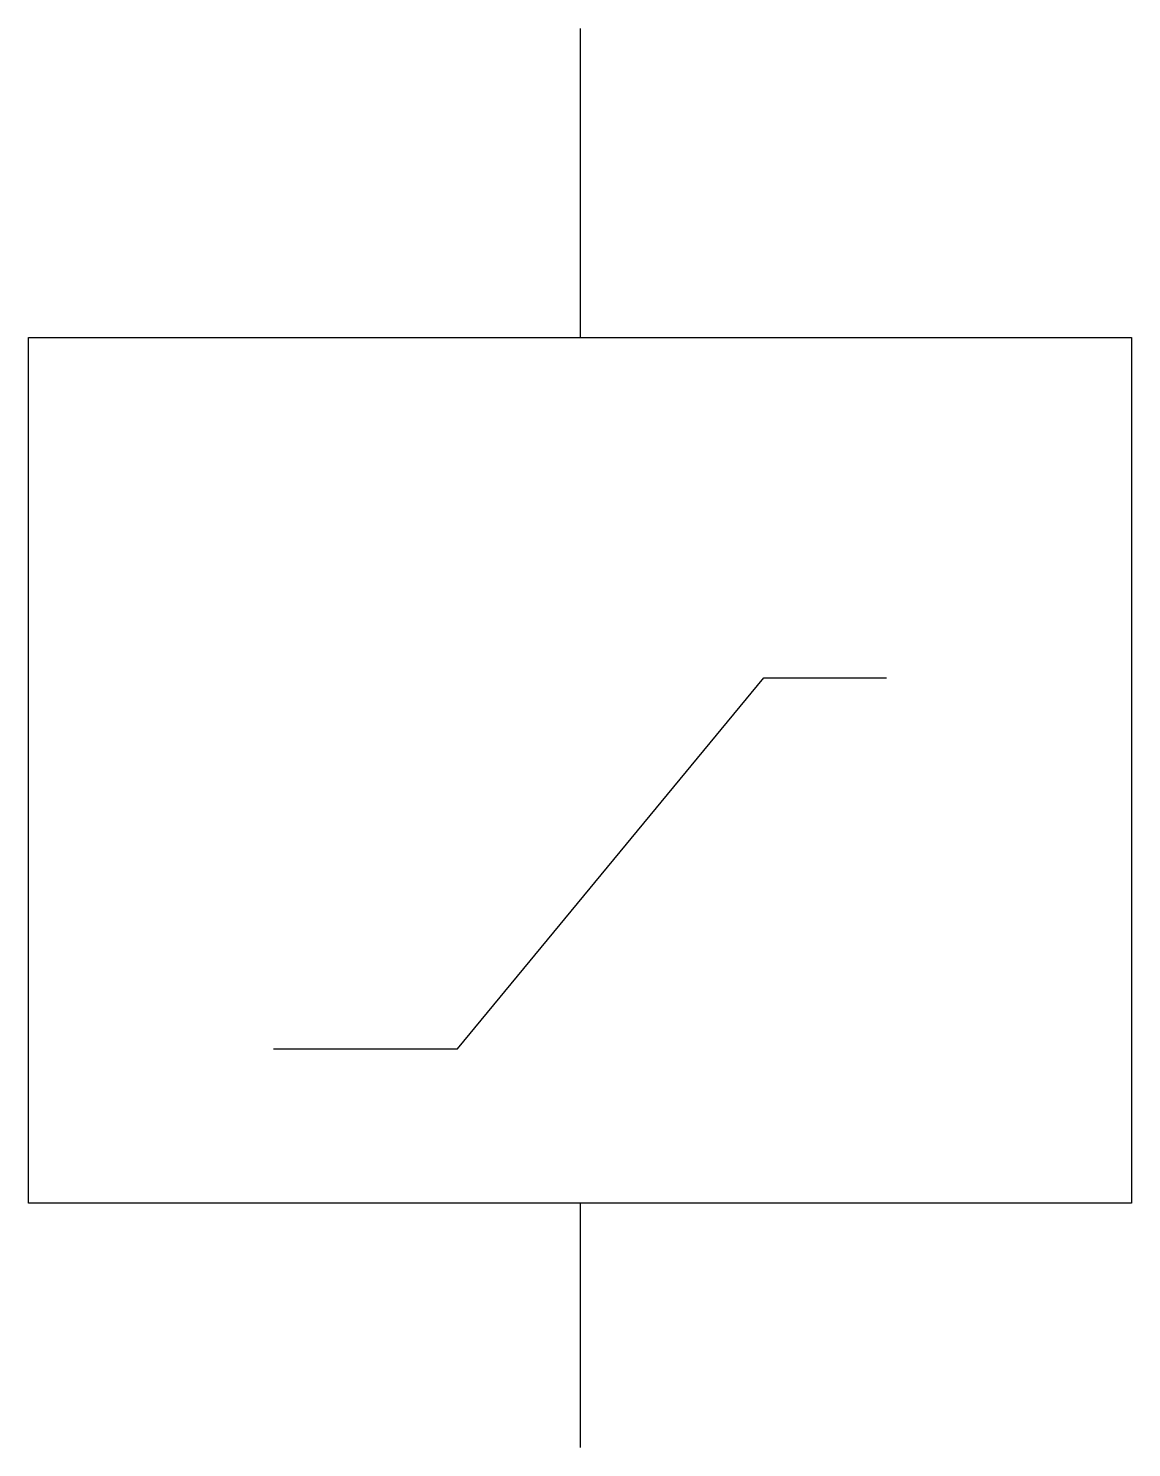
# Model space of a CAD drawing. Header units: millimetres. Extents: x -8.8 to 8.7, y -22.5 to 0.
import ezdxf
from ezdxf.enums import TextEntityAlignment as Align

# ---------------------------------------------------------------- set-up
doc = ezdxf.new("R2010")
doc.units = ezdxf.units.MM
doc.layers.get('0').update_dxf_attribs({"linetype": 'CONTINUOUS'})
doc.styles.add('ARIAL', font='arial.ttf')

# ---------------------------------------------------------------- blocks, each defined once
blk = doc.blocks.new('291_E_LV_SLD_IEC60617_soft_starter')
at = {"true_color": 0x0000ff}
for p, q in [((0, 0), (0, -4.902)), ((0, -18.627), (0, -22.5))]:
    blk.add_line(p, q, dxfattribs=at)
blk.add_lwpolyline([(-8.751, -4.902), (8.749, -4.902), (8.749, -18.627), (-8.751, -18.627)], close=True, dxfattribs=at)
blk.add_lwpolyline([(-4.861, -16.176), (-1.945, -16.176), (2.916, -10.294), (4.861, -10.294)], dxfattribs=at)
at = {"true_color": 0x0000ff, "style": 'ARIAL'}
blk.add_attdef('TAG', text='', height=2.5, dxfattribs=at).set_placement((-10.751, -2.2), align=Align.RIGHT)
at = {"color": 7, "style": 'ARIAL'}
for tag, p in [('POWER_KW', (-10.751, -9)), ('RATED_CURRENT', (-10.751, -12)), ('VOLTAGE', (-10.751, -15)), ('MANUFACTURER', (-10.751, -18))]:
    blk.add_attdef(tag, text='', height=1.7, dxfattribs=at).set_placement(p, align=Align.RIGHT)

msp = doc.modelspace()

# ---------------------------------------------------------------- block references
msp.add_blockref('291_E_LV_SLD_IEC60617_soft_starter', (0, 0))

doc.saveas('drawing.dxf')
